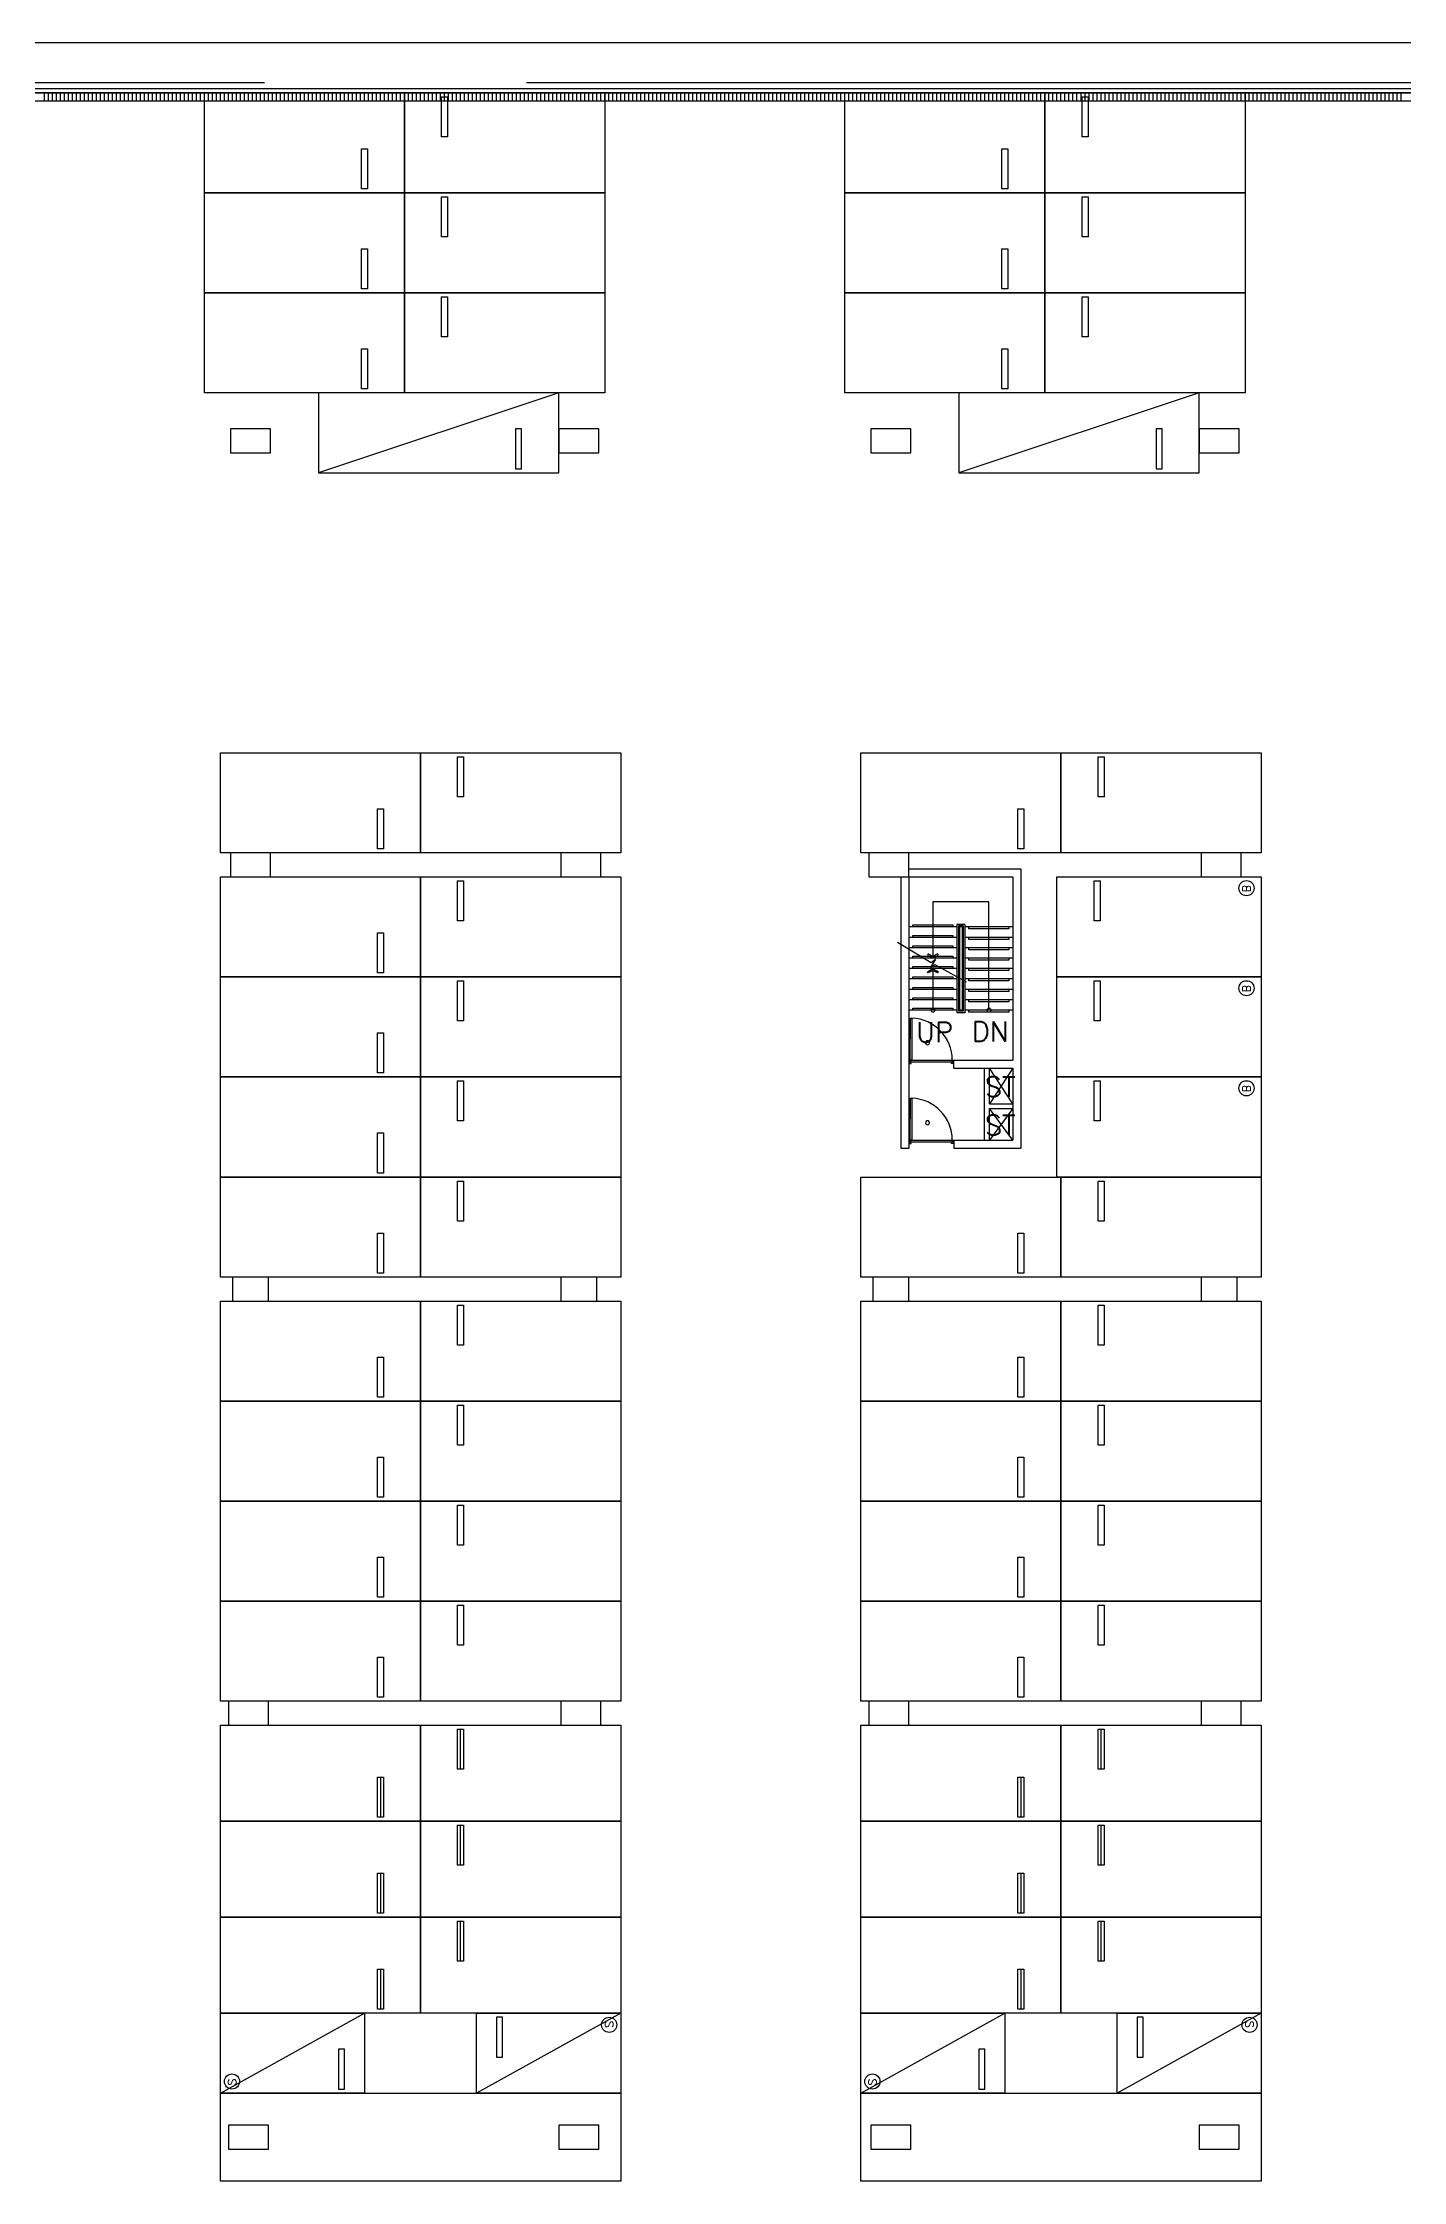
# Model space of a CAD drawing. Header units: millimetres. Extents: x -7614 to 421357, y 87385 to 341757.
# Drawn here: x 238881 to 272870, y 201427 to 254877 of the extents above; entities that cross this region are included whole.
import ezdxf
from ezdxf.enums import TextEntityAlignment as Align

# ---------------------------------------------------------------- set-up
doc = ezdxf.new("R2010")
doc.units = ezdxf.units.MM
doc.header["$LTSCALE"] = 600
doc.header["$MEASUREMENT"] = 0
doc.layers.add('e-plan', color=9, linetype='CONTINUOUS')
doc.styles.add('kiahn', font='romans.shx', dxfattribs={"bigfont": 'cadhs.shx'})

msp = doc.modelspace()

# ---------------------------------------------------------------- linework, layer by layer
at = {"layer": 'e-plan'}
for p, q in [((328920, 254877), (180670, 254877)), ((173924, 253427), (336299, 253427)), ((336569, 253627), (179370, 253627)), ((179370, 253627), (336569, 253627)), ((244420, 253877), (179670, 253877)), ((329770, 253727), (179820, 253727)), ((238920, 253427), (238920, 253627)), ((239020, 253427), (239020, 253627)), ((239120, 253427), (239120, 253627)), ((239220, 253427), (239220, 253627)), ((239320, 253427), (239320, 253627)), ((239420, 253427), (239420, 253627)), ((239520, 253427), (239520, 253627)), ((239620, 253427), (239620, 253627)), ((239720, 253427), (239720, 253627)), ((239820, 253427), (239820, 253627)), ((239920, 253427), (239920, 253627)), ((240020, 253427), (240020, 253627)), ((240120, 253427), (240120, 253627)), ((240220, 253427), (240220, 253627)), ((240320, 253427), (240320, 253627)), ((240420, 253427), (240420, 253627)), ((240520, 253427), (240520, 253627)), ((240620, 253427), (240620, 253627)), ((240720, 253427), (240720, 253627)), ((240820, 253427), (240820, 253627)), ((240920, 253427), (240920, 253627)), ((241020, 253427), (241020, 253627)), ((241120, 253427), (241120, 253627)), ((241220, 253427), (241220, 253627)), ((241320, 253427), (241320, 253627)), ((241420, 253427), (241420, 253627)), ((241520, 253427), (241520, 253627)), ((241620, 253427), (241620, 253627)), ((241720, 253427), (241720, 253627)), ((241820, 253427), (241820, 253627)), ((241920, 253427), (241920, 253627)), ((242020, 253427), (242020, 253627)), ((242120, 253427), (242120, 253627)), ((242220, 253427), (242220, 253627)), ((242320, 253427), (242320, 253627)), ((242420, 253427), (242420, 253627)), ((242520, 253427), (242520, 253627)), ((242620, 253427), (242620, 253627)), ((242720, 253427), (242720, 253627)), ((242820, 253427), (242820, 253627)), ((242920, 253427), (242920, 253627)), ((242920, 251127), (242920, 253627)), ((242920, 253627), (247920, 253627)), ((243020, 253427), (243020, 253627)), ((243120, 253427), (243120, 253627)), ((243220, 253427), (243220, 253627)), ((243320, 253427), (243320, 253627)), ((243420, 253427), (243420, 253627)), ((243520, 253427), (243520, 253627)), ((243620, 253427), (243620, 253627)), ((243720, 253427), (243720, 253627)), ((243820, 253427), (243820, 253627)), ((243920, 253427), (243920, 253627)), ((244020, 253427), (244020, 253627)), ((244120, 253427), (244120, 253627)), ((244220, 253427), (244220, 253627)), ((244320, 253427), (244320, 253627)), ((244420, 253427), (244420, 253627)), ((244520, 253427), (244520, 253627)), ((244620, 253427), (244620, 253627)), ((244720, 253427), (244720, 253627)), ((244820, 253427), (244820, 253627)), ((244920, 253427), (244920, 253627)), ((245020, 253427), (245020, 253627)), ((245120, 253427), (245120, 253627)), ((245220, 253427), (245220, 253627)), ((245320, 253427), (245320, 253627)), ((245420, 253427), (245420, 253627)), ((245520, 253427), (245520, 253627)), ((245620, 253427), (245620, 253627)), ((245720, 253427), (245720, 253627)), ((245820, 253427), (245820, 253627)), ((245920, 253427), (245920, 253627)), ((246020, 253427), (246020, 253627)), ((246120, 253427), (246120, 253627)), ((246220, 253427), (246220, 253627)), ((246320, 253427), (246320, 253627)), ((246420, 253427), (246420, 253627)), ((246520, 253427), (246520, 253627)), ((246620, 253427), (246620, 253627)), ((246720, 253427), (246720, 253627)), ((246820, 253427), (246820, 253627)), ((246920, 253427), (246920, 253627)), ((247020, 253427), (247020, 253627)), ((247120, 253427), (247120, 253627)), ((247220, 253427), (247220, 253627)), ((247320, 253427), (247320, 253627)), ((247420, 253427), (247420, 253627)), ((247520, 253427), (247520, 253627)), ((247620, 253427), (247620, 253627)), ((247720, 253427), (247720, 253627)), ((247820, 253427), (247820, 253627)), ((247920, 253427), (247920, 253627)), ((247920, 253627), (247920, 251127)), ((247920, 251127), (247920, 253627)), ((247920, 253627), (252920, 253627)), ((248020, 253427), (248020, 253627)), ((248120, 253427), (248120, 253627)), ((248220, 253427), (248220, 253627)), ((248320, 253427), (248320, 253627)), ((248420, 253427), (248420, 253627)), ((248520, 253427), (248520, 253627)), ((248620, 253427), (248620, 253627)), ((248720, 253427), (248720, 253627)), ((248820, 253427), (248820, 253627)), ((248845, 253527), (248995, 253527)), ((248845, 252527), (248845, 253527)), ((248920, 253427), (248920, 253627)), ((248995, 253527), (248995, 252527)), ((249020, 253427), (249020, 253627)), ((249120, 253427), (249120, 253627)), ((249220, 253427), (249220, 253627)), ((249320, 253427), (249320, 253627)), ((249420, 253427), (249420, 253627)), ((249520, 253427), (249520, 253627)), ((249620, 253427), (249620, 253627)), ((249720, 253427), (249720, 253627)), ((249820, 253427), (249820, 253627)), ((249920, 253427), (249920, 253627)), ((250020, 253427), (250020, 253627)), ((250120, 253427), (250120, 253627)), ((250220, 253427), (250220, 253627)), ((250320, 253427), (250320, 253627)), ((250420, 253427), (250420, 253627)), ((250520, 253427), (250520, 253627)), ((250620, 253427), (250620, 253627)), ((250720, 253427), (250720, 253627)), ((250820, 253427), (250820, 253627)), ((250920, 253427), (250920, 253627)), ((329920, 253877), (250970, 253877)), ((251020, 253427), (251020, 253627)), ((251120, 253427), (251120, 253627)), ((251220, 253427), (251220, 253627)), ((251320, 253427), (251320, 253627)), ((251420, 253427), (251420, 253627)), ((251520, 253427), (251520, 253627)), ((251620, 253427), (251620, 253627)), ((251720, 253427), (251720, 253627)), ((251820, 253427), (251820, 253627)), ((251920, 253427), (251920, 253627)), ((252020, 253427), (252020, 253627)), ((252120, 253427), (252120, 253627)), ((252220, 253427), (252220, 253627)), ((252320, 253427), (252320, 253627)), ((252420, 253427), (252420, 253627)), ((252520, 253427), (252520, 253627)), ((252620, 253427), (252620, 253627)), ((252720, 253427), (252720, 253627)), ((252820, 253427), (252820, 253627)), ((252920, 253427), (252920, 253627)), ((252920, 253627), (252920, 251127)), ((253020, 253427), (253020, 253627)), ((253120, 253427), (253120, 253627)), ((253220, 253427), (253220, 253627)), ((253320, 253427), (253320, 253627)), ((253420, 253427), (253420, 253627)), ((253520, 253427), (253520, 253627)), ((253620, 253427), (253620, 253627)), ((253720, 253427), (253720, 253627)), ((253820, 253427), (253820, 253627)), ((253920, 253427), (253920, 253627)), ((254020, 253427), (254020, 253627)), ((254120, 253427), (254120, 253627)), ((254220, 253427), (254220, 253627)), ((254320, 253427), (254320, 253627)), ((254420, 253427), (254420, 253627)), ((254520, 253427), (254520, 253627)), ((254620, 253427), (254620, 253627)), ((254720, 253427), (254720, 253627)), ((254820, 253427), (254820, 253627)), ((254920, 253427), (254920, 253627)), ((255020, 253427), (255020, 253627)), ((255120, 253427), (255120, 253627)), ((255220, 253427), (255220, 253627)), ((255320, 253427), (255320, 253627)), ((255420, 253427), (255420, 253627)), ((255520, 253427), (255520, 253627)), ((255620, 253427), (255620, 253627)), ((255720, 253427), (255720, 253627)), ((255820, 253427), (255820, 253627)), ((255920, 253427), (255920, 253627)), ((256020, 253427), (256020, 253627)), ((256120, 253427), (256120, 253627)), ((256220, 253427), (256220, 253627)), ((256320, 253427), (256320, 253627)), ((256420, 253427), (256420, 253627)), ((256520, 253427), (256520, 253627)), ((256620, 253427), (256620, 253627)), ((256720, 253427), (256720, 253627)), ((256820, 253427), (256820, 253627)), ((256920, 253427), (256920, 253627)), ((257020, 253427), (257020, 253627)), ((257120, 253427), (257120, 253627)), ((257220, 253427), (257220, 253627)), ((257320, 253427), (257320, 253627)), ((257420, 253427), (257420, 253627)), ((257520, 253427), (257520, 253627)), ((257620, 253427), (257620, 253627)), ((257720, 253427), (257720, 253627)), ((257820, 253427), (257820, 253627)), ((257920, 253427), (257920, 253627)), ((258020, 253427), (258020, 253627)), ((258120, 253427), (258120, 253627)), ((258220, 253427), (258220, 253627)), ((258320, 253427), (258320, 253627)), ((258420, 253427), (258420, 253627)), ((258520, 253427), (258520, 253627)), ((258620, 253427), (258620, 253627)), ((258720, 253427), (258720, 253627)), ((258820, 253427), (258820, 253627)), ((258920, 253427), (258920, 253627)), ((258920, 251127), (258920, 253627)), ((258920, 253627), (263920, 253627)), ((259020, 253427), (259020, 253627)), ((259120, 253427), (259120, 253627)), ((259220, 253427), (259220, 253627)), ((259320, 253427), (259320, 253627)), ((259420, 253427), (259420, 253627)), ((259520, 253427), (259520, 253627)), ((259620, 253427), (259620, 253627)), ((259720, 253427), (259720, 253627)), ((259820, 253427), (259820, 253627)), ((259920, 253427), (259920, 253627)), ((260020, 253427), (260020, 253627)), ((260120, 253427), (260120, 253627)), ((260220, 253427), (260220, 253627)), ((260320, 253427), (260320, 253627)), ((260420, 253427), (260420, 253627)), ((260520, 253427), (260520, 253627)), ((260620, 253427), (260620, 253627)), ((260720, 253427), (260720, 253627)), ((260820, 253427), (260820, 253627)), ((260920, 253427), (260920, 253627)), ((261020, 253427), (261020, 253627)), ((261120, 253427), (261120, 253627)), ((261220, 253427), (261220, 253627)), ((261320, 253427), (261320, 253627)), ((261420, 253427), (261420, 253627)), ((261520, 253427), (261520, 253627)), ((261620, 253427), (261620, 253627)), ((261720, 253427), (261720, 253627)), ((261820, 253427), (261820, 253627)), ((261920, 253427), (261920, 253627)), ((262020, 253427), (262020, 253627)), ((262120, 253427), (262120, 253627)), ((262220, 253427), (262220, 253627)), ((262320, 253427), (262320, 253627)), ((262420, 253427), (262420, 253627)), ((262520, 253427), (262520, 253627)), ((262620, 253427), (262620, 253627)), ((262720, 253427), (262720, 253627)), ((262820, 253427), (262820, 253627)), ((262920, 253427), (262920, 253627)), ((263020, 253427), (263020, 253627)), ((263120, 253427), (263120, 253627)), ((263220, 253427), (263220, 253627)), ((263320, 253427), (263320, 253627)), ((263420, 253427), (263420, 253627)), ((263520, 253427), (263520, 253627)), ((263620, 253427), (263620, 253627)), ((263720, 253427), (263720, 253627)), ((263820, 253427), (263820, 253627)), ((263920, 253427), (263920, 253627)), ((263920, 253627), (263920, 251127)), ((263920, 251127), (263920, 253627)), ((263920, 253627), (268920, 253627)), ((264020, 253427), (264020, 253627)), ((264120, 253427), (264120, 253627)), ((264220, 253427), (264220, 253627)), ((264320, 253427), (264320, 253627)), ((264420, 253427), (264420, 253627)), ((264520, 253427), (264520, 253627)), ((264620, 253427), (264620, 253627)), ((264720, 253427), (264720, 253627)), ((264820, 253427), (264820, 253627)), ((264845, 253527), (264995, 253527)), ((264845, 252527), (264845, 253527)), ((264920, 253427), (264920, 253627)), ((264995, 253527), (264995, 252527)), ((265020, 253427), (265020, 253627)), ((265120, 253427), (265120, 253627)), ((265220, 253427), (265220, 253627)), ((265320, 253427), (265320, 253627)), ((265420, 253427), (265420, 253627)), ((265520, 253427), (265520, 253627)), ((265620, 253427), (265620, 253627)), ((265720, 253427), (265720, 253627)), ((265820, 253427), (265820, 253627)), ((265920, 253427), (265920, 253627)), ((266020, 253427), (266020, 253627)), ((266120, 253427), (266120, 253627)), ((266220, 253427), (266220, 253627)), ((266320, 253427), (266320, 253627)), ((266420, 253427), (266420, 253627)), ((266520, 253427), (266520, 253627)), ((266620, 253427), (266620, 253627)), ((266720, 253427), (266720, 253627)), ((266820, 253427), (266820, 253627)), ((266920, 253427), (266920, 253627)), ((267020, 253427), (267020, 253627)), ((267120, 253427), (267120, 253627)), ((267220, 253427), (267220, 253627)), ((267320, 253427), (267320, 253627)), ((267420, 253427), (267420, 253627)), ((267520, 253427), (267520, 253627)), ((267620, 253427), (267620, 253627)), ((267720, 253427), (267720, 253627)), ((267820, 253427), (267820, 253627)), ((267920, 253427), (267920, 253627)), ((268020, 253427), (268020, 253627)), ((268120, 253427), (268120, 253627)), ((268220, 253427), (268220, 253627)), ((268320, 253427), (268320, 253627)), ((268420, 253427), (268420, 253627)), ((268520, 253427), (268520, 253627)), ((268620, 253427), (268620, 253627)), ((268720, 253427), (268720, 253627)), ((268820, 253427), (268820, 253627)), ((268920, 253427), (268920, 253627)), ((268920, 253627), (268920, 251127)), ((269020, 253427), (269020, 253627)), ((269120, 253427), (269120, 253627)), ((269220, 253427), (269220, 253627)), ((269320, 253427), (269320, 253627)), ((269420, 253427), (269420, 253627)), ((269520, 253427), (269520, 253627)), ((269620, 253427), (269620, 253627)), ((269720, 253427), (269720, 253627)), ((269820, 253427), (269820, 253627)), ((269920, 253427), (269920, 253627)), ((270020, 253427), (270020, 253627)), ((270120, 253427), (270120, 253627)), ((270220, 253427), (270220, 253627)), ((270320, 253427), (270320, 253627)), ((270420, 253427), (270420, 253627)), ((270520, 253427), (270520, 253627)), ((270620, 253427), (270620, 253627)), ((270720, 253427), (270720, 253627)), ((270820, 253427), (270820, 253627)), ((270920, 253427), (270920, 253627)), ((271020, 253427), (271020, 253627)), ((271120, 253427), (271120, 253627)), ((271220, 253427), (271220, 253627)), ((271320, 253427), (271320, 253627)), ((271420, 253427), (271420, 253627)), ((271520, 253427), (271520, 253627)), ((271620, 253427), (271620, 253627)), ((271720, 253427), (271720, 253627)), ((271820, 253427), (271820, 253627)), ((271920, 253427), (271920, 253627)), ((272020, 253427), (272020, 253627)), ((272120, 253427), (272120, 253627)), ((272220, 253427), (272220, 253627)), ((272320, 253427), (272320, 253627)), ((272420, 253427), (272420, 253627)), ((272520, 253427), (272520, 253627)), ((272620, 253427), (272620, 253627)), ((272720, 253427), (272720, 253627)), ((272820, 253427), (272820, 253627)), ((248995, 252527), (248845, 252527)), ((264995, 252527), (264845, 252527)), ((246845, 251227), (246845, 252227)), ((246845, 252227), (246995, 252227)), ((246995, 252227), (246995, 251227)), ((262845, 251227), (262845, 252227)), ((262845, 252227), (262995, 252227)), ((262995, 252227), (262995, 251227)), ((246995, 251227), (246845, 251227)), ((262995, 251227), (262845, 251227)), ((242920, 248627), (242920, 251127)), ((242920, 251127), (247920, 251127)), ((247920, 251127), (242920, 251127)), ((247920, 251127), (247920, 248627)), ((252920, 251127), (247920, 251127)), ((247920, 248627), (247920, 251127)), ((247920, 251127), (252920, 251127)), ((248845, 251027), (248995, 251027)), ((248845, 250027), (248845, 251027)), ((248995, 251027), (248995, 250027)), ((252920, 251127), (252920, 248627)), ((258920, 248627), (258920, 251127)), ((258920, 251127), (263920, 251127)), ((263920, 251127), (258920, 251127)), ((263920, 251127), (263920, 248627)), ((268920, 251127), (263920, 251127)), ((263920, 248627), (263920, 251127)), ((263920, 251127), (268920, 251127)), ((264845, 251027), (264995, 251027)), ((264845, 250027), (264845, 251027)), ((264995, 251027), (264995, 250027)), ((268920, 251127), (268920, 248627)), ((246845, 248727), (246845, 249727)), ((246845, 249727), (246995, 249727)), ((246995, 249727), (246995, 248727)), ((248995, 250027), (248845, 250027)), ((262845, 248727), (262845, 249727)), ((262845, 249727), (262995, 249727)), ((262995, 249727), (262995, 248727)), ((264995, 250027), (264845, 250027)), ((247920, 248627), (242920, 248627)), ((242920, 246127), (242920, 248627)), ((242920, 248627), (247920, 248627)), ((246995, 248727), (246845, 248727)), ((247920, 248627), (247920, 246127)), ((252920, 248627), (247920, 248627)), ((247920, 246127), (247920, 248627)), ((247920, 248627), (252920, 248627)), ((252920, 248627), (252920, 246127)), ((263920, 248627), (258920, 248627)), ((258920, 246127), (258920, 248627)), ((258920, 248627), (263920, 248627)), ((262995, 248727), (262845, 248727)), ((263920, 248627), (263920, 246127)), ((268920, 248627), (263920, 248627)), ((263920, 246127), (263920, 248627)), ((263920, 248627), (268920, 248627)), ((268920, 248627), (268920, 246127)), ((248845, 248527), (248995, 248527)), ((248845, 247527), (248845, 248527)), ((248995, 248527), (248995, 247527)), ((264845, 248527), (264995, 248527)), ((264845, 247527), (264845, 248527)), ((264995, 248527), (264995, 247527)), ((248995, 247527), (248845, 247527)), ((264995, 247527), (264845, 247527)), ((246845, 246227), (246845, 247227)), ((246845, 247227), (246995, 247227)), ((246995, 247227), (246995, 246227)), ((262845, 246227), (262845, 247227)), ((262845, 247227), (262995, 247227)), ((262995, 247227), (262995, 246227)), ((247920, 246127), (242920, 246127)), ((251770, 246127), (245770, 244127)), ((251770, 246127), (245770, 246127)), ((245770, 246127), (245770, 244127)), ((246995, 246227), (246845, 246227)), ((252920, 246127), (247920, 246127)), ((251770, 244127), (251770, 246127)), ((263920, 246127), (258920, 246127)), ((267770, 246127), (261770, 244127)), ((267770, 246127), (261770, 246127)), ((261770, 246127), (261770, 244127)), ((262995, 246227), (262845, 246227)), ((268920, 246127), (263920, 246127)), ((267770, 244127), (267770, 246127)), ((250845, 245227), (250695, 245227)), ((250695, 245227), (250695, 244227)), ((250845, 244227), (250845, 245227)), ((266845, 245227), (266695, 245227)), ((266695, 245227), (266695, 244227)), ((266845, 244227), (266845, 245227)), ((245770, 244127), (251770, 244127)), ((250695, 244227), (250845, 244227)), ((261770, 244127), (267770, 244127)), ((266695, 244227), (266845, 244227)), ((243320, 234627), (243320, 237127)), ((243320, 237127), (248320, 237127)), ((248320, 237127), (248320, 234627)), ((248320, 234627), (248320, 237127)), ((248320, 237127), (253320, 237127)), ((249245, 237027), (249395, 237027)), ((249245, 236027), (249245, 237027)), ((249395, 237027), (249395, 236027)), ((253320, 237127), (253320, 234627)), ((259320, 234627), (259320, 237127)), ((259320, 237127), (264320, 237127)), ((264320, 237127), (264320, 234627)), ((264320, 234627), (264320, 237127)), ((264320, 237127), (269320, 237127)), ((265245, 237027), (265395, 237027)), ((265245, 236027), (265245, 237027)), ((265395, 237027), (265395, 236027)), ((269320, 237127), (269320, 234627)), ((247245, 234727), (247245, 235727)), ((247245, 235727), (247395, 235727)), ((247395, 235727), (247395, 234727)), ((249395, 236027), (249245, 236027)), ((263245, 234727), (263245, 235727)), ((263245, 235727), (263395, 235727)), ((263395, 235727), (263395, 234727)), ((265395, 236027), (265245, 236027)), ((247395, 234727), (247245, 234727)), ((263395, 234727), (263245, 234727)), ((248320, 234627), (243320, 234627)), ((253320, 234627), (248320, 234627)), ((264320, 234627), (259320, 234627)), ((260520, 234227), (263320, 234227)), ((263320, 234227), (263320, 227247)), ((269320, 234627), (264320, 234627)), ((243320, 231527), (243320, 234027)), ((243320, 234027), (248320, 234027)), ((248320, 234027), (248320, 231527)), ((248320, 231527), (248320, 234027)), ((248320, 234027), (253320, 234027)), ((249245, 233927), (249395, 233927)), ((249245, 232927), (249245, 233927)), ((249395, 233927), (249395, 232927)), ((253320, 234027), (253320, 231527)), ((260320, 234027), (260320, 227247)), ((260520, 234027), (263120, 234027)), ((260520, 234027), (260520, 227247)), ((263120, 234027), (263120, 229447)), ((264220, 231527), (264220, 234027)), ((264220, 234027), (269320, 234027)), ((265145, 233927), (265295, 233927)), ((265145, 232927), (265145, 233927)), ((265295, 233927), (265295, 232927)), ((269320, 234027), (269320, 231527)), ((262520, 233402), (261120, 233402)), ((261120, 233402), (261120, 231997)), ((262520, 230697), (262520, 233402)), ((247245, 231627), (247245, 232627)), ((247245, 232627), (247395, 232627)), ((247395, 232627), (247395, 231627)), ((249395, 232927), (249245, 232927)), ((261720, 232777), (260520, 232777)), ((261720, 232517), (260520, 232517)), ((260620, 232777), (260620, 232827)), ((260620, 232827), (261620, 232827)), ((260620, 232517), (260620, 232567)), ((260620, 232567), (261620, 232567)), ((261620, 232827), (261620, 232777)), ((261620, 232567), (261620, 232517)), ((261920, 232842), (261720, 232842)), ((261720, 232842), (261720, 230632)), ((261880, 232802), (261760, 232802)), ((261760, 232802), (261760, 230672)), ((261785, 232517), (261760, 232517)), ((261855, 232777), (261785, 232777)), ((261785, 232777), (261785, 230697)), ((261855, 232777), (261855, 230697)), ((261880, 232517), (261855, 232517)), ((261880, 232802), (261880, 230672)), ((261920, 232842), (261920, 230632)), ((263120, 232777), (261920, 232777)), ((263120, 232517), (261920, 232517)), ((262020, 232727), (262020, 232777)), ((263020, 232727), (262020, 232727)), ((262020, 232467), (262020, 232517)), ((263020, 232777), (263020, 232727)), ((263020, 232517), (263020, 232467)), ((265295, 232927), (265145, 232927)), ((260235, 232394), (261077, 231887)), ((261720, 232257), (260520, 232257)), ((261720, 231997), (260520, 231997)), ((260620, 232257), (260620, 232307)), ((260620, 232307), (261620, 232307)), ((260620, 231997), (260620, 232047)), ((260620, 232047), (261620, 232047)), ((261004, 232108), (260985, 232074)), ((260985, 232074), (261120, 231997)), ((261120, 232041), (261004, 232108)), ((261237, 232108), (261120, 232041)), ((261120, 231997), (261260, 232074)), ((261260, 232074), (261237, 232108)), ((261620, 232307), (261620, 232257)), ((261620, 232047), (261620, 231997)), ((261785, 232257), (261760, 232257)), ((261785, 231997), (261760, 231997)), ((261880, 232257), (261855, 232257)), ((261880, 231997), (261855, 231997)), ((263120, 232257), (261920, 232257)), ((263120, 231997), (261920, 231997)), ((263020, 232467), (262020, 232467)), ((262020, 232207), (262020, 232257)), ((263020, 232207), (262020, 232207)), ((262020, 231947), (262020, 231997)), ((263020, 232257), (263020, 232207)), ((263020, 231997), (263020, 231947)), ((243320, 229027), (243320, 231527)), ((243320, 231527), (248320, 231527)), ((248320, 231527), (243320, 231527)), ((247395, 231627), (247245, 231627)), ((248320, 231527), (248320, 229027)), ((253320, 231527), (248320, 231527)), ((248320, 229027), (248320, 231527)), ((248320, 231527), (253320, 231527)), ((253320, 231527), (253320, 229027)), ((261720, 231737), (260520, 231737)), ((261720, 231477), (260520, 231477)), ((260620, 231737), (260620, 231787)), ((260620, 231787), (261620, 231787)), ((260620, 231477), (260620, 231527)), ((260620, 231527), (261620, 231527)), ((260985, 231659), (261120, 231737)), ((261004, 231626), (260985, 231659)), ((261120, 231692), (261004, 231626)), ((261183, 231970), (261058, 231763)), ((261058, 231763), (261164, 231837)), ((261077, 231887), (261183, 231970)), ((261120, 231737), (261260, 231659)), ((261120, 231737), (261120, 230697)), ((261237, 231626), (261120, 231692)), ((261164, 231837), (261947, 231404)), ((261260, 231659), (261237, 231626)), ((261620, 231787), (261620, 231737)), ((261620, 231527), (261620, 231477)), ((261785, 231737), (261760, 231737)), ((261785, 231477), (261760, 231477)), ((261880, 231737), (261855, 231737)), ((261880, 231477), (261855, 231477)), ((263120, 231737), (261920, 231737)), ((263120, 231477), (261920, 231477)), ((263020, 231947), (262020, 231947)), ((262020, 231687), (262020, 231737)), ((263020, 231687), (262020, 231687)), ((262020, 231427), (262020, 231477)), ((263020, 231737), (263020, 231687)), ((263020, 231477), (263020, 231427)), ((269320, 231527), (264220, 231527)), ((264220, 229027), (264220, 231527)), ((264220, 231527), (269320, 231527)), ((269320, 231527), (269320, 229027)), ((249245, 231427), (249395, 231427)), ((249245, 230427), (249245, 231427)), ((249395, 231427), (249395, 230427)), ((261720, 231217), (260520, 231217)), ((261720, 230957), (260520, 230957)), ((260620, 231217), (260620, 231267)), ((260620, 231267), (261620, 231267)), ((260620, 230957), (260620, 231007)), ((260620, 231007), (261620, 231007)), ((261620, 231267), (261620, 231217)), ((261620, 231007), (261620, 230957)), ((261785, 231217), (261760, 231217)), ((261785, 230957), (261760, 230957)), ((261880, 231217), (261855, 231217)), ((261880, 230957), (261855, 230957)), ((263120, 231217), (261920, 231217)), ((263120, 230957), (261920, 230957)), ((263020, 231427), (262020, 231427)), ((262020, 231167), (262020, 231217)), ((263020, 231167), (262020, 231167)), ((262020, 230907), (262020, 230957)), ((263020, 230907), (262020, 230907)), ((263020, 231217), (263020, 231167)), ((263020, 230957), (263020, 230907)), ((265145, 231427), (265295, 231427)), ((265145, 230427), (265145, 231427)), ((265295, 231427), (265295, 230427)), ((249395, 230427), (249245, 230427)), ((261720, 230697), (260520, 230697)), ((260555, 229447), (260556, 230496)), ((260556, 230496), (260596, 230496)), ((260596, 230496), (260595, 229447)), ((260620, 230697), (260620, 230747)), ((260620, 230747), (261620, 230747)), ((261620, 230747), (261620, 230697)), ((261920, 230632), (261720, 230632)), ((261880, 230672), (261760, 230672)), ((261855, 230697), (261785, 230697)), ((263120, 230697), (261920, 230697)), ((262020, 230647), (262020, 230697)), ((263020, 230647), (262020, 230647)), ((263020, 230697), (263020, 230647)), ((265295, 230427), (265145, 230427)), ((247245, 229127), (247245, 230127)), ((247245, 230127), (247395, 230127)), ((247395, 230127), (247395, 229127)), ((260530, 229447), (260530, 229367)), ((260555, 229447), (260530, 229447)), ((260530, 229367), (260575, 229367)), ((260555, 229447), (261605, 229447)), ((260595, 229447), (260555, 229447)), ((260555, 229407), (260555, 229447)), ((260575, 229407), (260555, 229407)), ((260575, 229407), (261585, 229407)), ((260575, 229367), (260575, 229407)), ((261585, 229367), (261585, 229407)), ((261585, 229407), (261605, 229407)), ((261630, 229367), (261585, 229367)), ((261605, 229407), (261605, 229447)), ((261605, 229447), (261630, 229447)), ((261630, 229447), (261630, 229367)), ((261640, 229447), (263120, 229447)), ((261640, 229247), (261640, 229447)), ((243320, 226527), (243320, 229027)), ((243320, 229027), (248320, 229027)), ((248320, 229027), (243320, 229027)), ((247395, 229127), (247245, 229127)), ((248320, 229027), (248320, 226527)), ((253320, 229027), (248320, 229027)), ((248320, 226527), (248320, 229027)), ((248320, 229027), (253320, 229027)), ((249245, 228927), (249395, 228927)), ((249245, 227927), (249245, 228927)), ((249395, 228927), (249395, 227927)), ((253320, 229027), (253320, 226527)), ((261640, 229247), (263120, 229247)), ((262410, 227447), (262410, 229247)), ((262530, 228357), (262530, 229247)), ((263120, 229247), (263120, 227447)), ((269320, 229027), (264220, 229027)), ((264220, 226527), (264220, 229027)), ((264220, 229027), (269320, 229027)), ((265145, 228927), (265295, 228927)), ((265145, 227927), (265145, 228927)), ((265295, 228927), (265295, 227927)), ((269320, 229027), (269320, 226527)), ((260555, 227447), (260556, 228496)), ((260556, 228496), (260596, 228496)), ((260596, 228496), (260595, 227447)), ((262530, 228357), (263120, 228357)), ((262530, 228237), (263120, 228237)), ((262530, 227447), (262530, 228237)), ((249395, 227927), (249245, 227927)), ((265295, 227927), (265145, 227927)), ((247245, 226627), (247245, 227627)), ((247245, 227627), (247395, 227627)), ((247395, 227627), (247395, 226627)), ((260320, 227247), (260520, 227247)), ((260530, 227447), (260530, 227367)), ((260555, 227447), (260530, 227447)), ((260530, 227367), (260575, 227367)), ((260555, 227447), (261605, 227447)), ((260595, 227447), (260555, 227447)), ((260555, 227407), (260555, 227447)), ((260575, 227407), (260555, 227407)), ((260575, 227407), (261585, 227407)), ((260575, 227367), (260575, 227407)), ((261585, 227367), (261585, 227407)), ((261585, 227407), (261605, 227407)), ((261630, 227367), (261585, 227367)), ((261605, 227407), (261605, 227447)), ((261605, 227447), (261630, 227447)), ((261630, 227447), (261630, 227367)), ((261640, 227447), (263120, 227447)), ((261640, 227447), (263120, 227447)), ((261640, 227447), (261640, 227247)), ((261640, 227247), (263320, 227247)), ((248320, 226527), (243320, 226527)), ((243320, 224027), (243320, 226527)), ((243320, 226527), (248320, 226527)), ((247395, 226627), (247245, 226627)), ((248320, 226527), (248320, 224027)), ((253320, 226527), (248320, 226527)), ((248320, 224027), (248320, 226527)), ((248320, 226527), (253320, 226527)), ((249245, 226427), (249395, 226427)), ((249245, 225427), (249245, 226427)), ((249395, 226427), (249395, 225427)), ((253320, 226527), (253320, 224027)), ((259320, 224027), (259320, 226527)), ((259320, 226527), (264320, 226527)), ((269320, 226527), (264220, 226527)), ((264320, 226527), (264320, 224027)), ((264320, 224027), (264320, 226527)), ((264320, 226527), (269320, 226527)), ((265245, 226427), (265395, 226427)), ((265245, 225427), (265245, 226427)), ((265395, 226427), (265395, 225427)), ((269320, 226527), (269320, 224027)), ((247245, 224127), (247245, 225127)), ((247245, 225127), (247395, 225127)), ((247395, 225127), (247395, 224127)), ((249395, 225427), (249245, 225427)), ((263245, 224127), (263245, 225127)), ((263245, 225127), (263395, 225127)), ((263395, 225127), (263395, 224127)), ((265395, 225427), (265245, 225427)), ((248320, 224027), (243320, 224027)), ((247395, 224127), (247245, 224127)), ((253320, 224027), (248320, 224027)), ((264320, 224027), (259320, 224027)), ((263395, 224127), (263245, 224127)), ((269320, 224027), (264320, 224027)), ((243320, 220927), (243320, 223427)), ((243320, 223427), (248320, 223427)), ((248320, 223427), (248320, 220927)), ((248320, 220927), (248320, 223427)), ((248320, 223427), (253320, 223427)), ((253320, 223427), (253320, 220927)), ((259320, 220927), (259320, 223427)), ((259320, 223427), (264320, 223427)), ((264320, 223427), (264320, 220927)), ((264320, 220927), (264320, 223427)), ((264320, 223427), (269320, 223427)), ((269320, 223427), (269320, 220927)), ((249245, 223327), (249395, 223327)), ((249245, 222327), (249245, 223327)), ((249395, 223327), (249395, 222327)), ((265245, 223327), (265395, 223327)), ((265245, 222327), (265245, 223327)), ((265395, 223327), (265395, 222327)), ((247245, 221027), (247245, 222027)), ((247245, 222027), (247395, 222027)), ((247395, 222027), (247395, 221027)), ((249395, 222327), (249245, 222327)), ((263245, 221027), (263245, 222027)), ((263245, 222027), (263395, 222027)), ((263395, 222027), (263395, 221027)), ((265395, 222327), (265245, 222327)), ((243320, 218427), (243320, 220927)), ((243320, 220927), (248320, 220927)), ((248320, 220927), (243320, 220927)), ((247395, 221027), (247245, 221027)), ((248320, 220927), (248320, 218427)), ((253320, 220927), (248320, 220927)), ((248320, 218427), (248320, 220927)), ((248320, 220927), (253320, 220927)), ((249245, 220827), (249395, 220827)), ((249245, 219827), (249245, 220827)), ((249395, 220827), (249395, 219827)), ((253320, 220927), (253320, 218427)), ((259320, 218427), (259320, 220927)), ((259320, 220927), (264320, 220927)), ((264320, 220927), (259320, 220927)), ((263395, 221027), (263245, 221027)), ((264320, 220927), (264320, 218427)), ((269320, 220927), (264320, 220927)), ((264320, 218427), (264320, 220927)), ((264320, 220927), (269320, 220927)), ((265245, 220827), (265395, 220827)), ((265245, 219827), (265245, 220827)), ((265395, 220827), (265395, 219827)), ((269320, 220927), (269320, 218427)), ((249395, 219827), (249245, 219827)), ((265395, 219827), (265245, 219827)), ((247245, 218527), (247245, 219527)), ((247245, 219527), (247395, 219527)), ((247395, 219527), (247395, 218527)), ((263245, 218527), (263245, 219527)), ((263245, 219527), (263395, 219527)), ((263395, 219527), (263395, 218527)), ((243320, 215927), (243320, 218427)), ((243320, 218427), (248320, 218427)), ((248320, 218427), (243320, 218427)), ((247395, 218527), (247245, 218527)), ((248320, 218427), (248320, 215927)), ((253320, 218427), (248320, 218427)), ((248320, 215927), (248320, 218427)), ((248320, 218427), (253320, 218427)), ((249245, 218327), (249395, 218327)), ((249245, 217327), (249245, 218327)), ((249395, 218327), (249395, 217327)), ((253320, 218427), (253320, 215927)), ((259320, 215927), (259320, 218427)), ((259320, 218427), (264320, 218427)), ((264320, 218427), (259320, 218427)), ((263395, 218527), (263245, 218527)), ((264320, 218427), (264320, 215927)), ((269320, 218427), (264320, 218427)), ((264320, 215927), (264320, 218427)), ((264320, 218427), (269320, 218427)), ((265245, 218327), (265395, 218327)), ((265245, 217327), (265245, 218327)), ((265395, 218327), (265395, 217327)), ((269320, 218427), (269320, 215927)), ((247245, 216027), (247245, 217027)), ((247245, 217027), (247395, 217027)), ((247395, 217027), (247395, 216027)), ((249395, 217327), (249245, 217327)), ((263245, 216027), (263245, 217027)), ((263245, 217027), (263395, 217027)), ((263395, 217027), (263395, 216027)), ((265395, 217327), (265245, 217327)), ((247395, 216027), (247245, 216027)), ((263395, 216027), (263245, 216027)), ((243320, 213427), (243320, 215927)), ((243320, 215927), (248320, 215927)), ((248320, 215927), (243320, 215927)), ((248320, 215927), (248320, 213427)), ((253320, 215927), (248320, 215927)), ((248320, 213427), (248320, 215927)), ((248320, 215927), (253320, 215927)), ((249245, 215827), (249395, 215827)), ((249245, 214827), (249245, 215827)), ((249395, 215827), (249395, 214827)), ((253320, 215927), (253320, 213427)), ((259320, 213427), (259320, 215927)), ((259320, 215927), (264320, 215927)), ((264320, 215927), (259320, 215927)), ((264320, 215927), (264320, 213427)), ((269320, 215927), (264320, 215927)), ((264320, 213427), (264320, 215927)), ((264320, 215927), (269320, 215927)), ((265245, 215827), (265395, 215827)), ((265245, 214827), (265245, 215827)), ((265395, 215827), (265395, 214827)), ((269320, 215927), (269320, 213427)), ((247245, 213527), (247245, 214527)), ((247245, 214527), (247395, 214527)), ((247395, 214527), (247395, 213527)), ((249395, 214827), (249245, 214827)), ((263245, 213527), (263245, 214527)), ((263245, 214527), (263395, 214527)), ((263395, 214527), (263395, 213527)), ((265395, 214827), (265245, 214827)), ((248320, 213427), (243320, 213427)), ((247395, 213527), (247245, 213527)), ((253320, 213427), (248320, 213427)), ((264320, 213427), (259320, 213427)), ((263395, 213527), (263245, 213527)), ((269320, 213427), (264320, 213427)), ((243320, 210427), (243320, 212827)), ((243320, 212827), (248320, 212827)), ((248320, 212827), (248320, 210427)), ((248320, 210427), (248320, 212827)), ((248320, 212827), (253320, 212827)), ((253320, 212827), (253320, 210427)), ((259320, 210427), (259320, 212827)), ((259320, 212827), (264320, 212827)), ((264320, 212827), (264320, 210427)), ((264320, 210427), (264320, 212827)), ((264320, 212827), (269320, 212827)), ((269320, 212827), (269320, 210427)), ((249245, 212727), (249395, 212727)), ((249245, 211727), (249245, 212727)), ((249320, 211727), (249320, 212727)), ((249395, 212727), (249395, 211727)), ((265245, 212727), (265395, 212727)), ((265245, 211727), (265245, 212727)), ((265320, 211727), (265320, 212727)), ((265395, 212727), (265395, 211727)), ((249395, 211727), (249245, 211727)), ((265395, 211727), (265245, 211727)), ((247245, 210527), (247245, 211527)), ((247245, 211527), (247395, 211527)), ((247320, 211527), (247320, 210527)), ((247395, 211527), (247395, 210527)), ((263245, 210527), (263245, 211527)), ((263245, 211527), (263395, 211527)), ((263320, 211527), (263320, 210527)), ((263395, 211527), (263395, 210527)), ((243320, 208027), (243320, 210427)), ((243320, 210427), (248320, 210427)), ((248320, 210427), (243320, 210427)), ((247395, 210527), (247245, 210527)), ((248320, 210427), (248320, 208027)), ((253320, 210427), (248320, 210427)), ((248320, 208027), (248320, 210427)), ((248320, 210427), (253320, 210427)), ((249245, 210327), (249395, 210327)), ((249245, 209327), (249245, 210327)), ((249320, 209327), (249320, 210327)), ((249395, 210327), (249395, 209327)), ((253320, 210427), (253320, 208027)), ((259320, 208027), (259320, 210427)), ((259320, 210427), (264320, 210427)), ((264320, 210427), (259320, 210427)), ((263395, 210527), (263245, 210527)), ((264320, 210427), (264320, 208027)), ((269320, 210427), (264320, 210427)), ((264320, 208027), (264320, 210427)), ((264320, 210427), (269320, 210427)), ((265245, 210327), (265395, 210327)), ((265245, 209327), (265245, 210327)), ((265320, 209327), (265320, 210327)), ((265395, 210327), (265395, 209327)), ((269320, 210427), (269320, 208027)), ((247245, 208127), (247245, 209127)), ((247245, 209127), (247395, 209127)), ((247320, 209127), (247320, 208127)), ((247395, 209127), (247395, 208127)), ((249395, 209327), (249245, 209327)), ((263245, 208127), (263245, 209127)), ((263245, 209127), (263395, 209127)), ((263320, 209127), (263320, 208127)), ((263395, 209127), (263395, 208127)), ((265395, 209327), (265245, 209327)), ((243320, 205627), (243320, 208027)), ((243320, 208027), (248320, 208027)), ((248320, 208027), (243320, 208027)), ((247395, 208127), (247245, 208127)), ((248320, 208027), (248320, 205627)), ((253320, 208027), (248320, 208027)), ((248320, 205627), (248320, 208027)), ((248320, 208027), (253320, 208027)), ((249245, 207927), (249395, 207927)), ((249245, 206927), (249245, 207927)), ((249320, 206927), (249320, 207927)), ((249395, 207927), (249395, 206927)), ((253320, 208027), (253320, 205627)), ((259320, 205627), (259320, 208027)), ((259320, 208027), (264320, 208027)), ((264320, 208027), (259320, 208027)), ((263395, 208127), (263245, 208127)), ((264320, 208027), (264320, 205627)), ((269320, 208027), (264320, 208027)), ((264320, 205627), (264320, 208027)), ((264320, 208027), (269320, 208027)), ((265245, 207927), (265395, 207927)), ((265245, 206927), (265245, 207927)), ((265320, 206927), (265320, 207927)), ((265395, 207927), (265395, 206927)), ((269320, 208027), (269320, 205627)), ((249395, 206927), (249245, 206927)), ((265395, 206927), (265245, 206927)), ((247245, 205727), (247245, 206727)), ((247245, 206727), (247395, 206727)), ((247320, 206727), (247320, 205727)), ((247395, 206727), (247395, 205727)), ((263245, 205727), (263245, 206727)), ((263245, 206727), (263395, 206727)), ((263320, 206727), (263320, 205727)), ((263395, 206727), (263395, 205727)), ((243320, 203627), (246920, 205627)), ((243320, 203627), (243320, 205627)), ((243320, 205627), (246920, 205627)), ((248320, 205627), (243320, 205627)), ((246920, 205627), (246920, 203627)), ((247395, 205727), (247245, 205727)), ((253320, 205627), (248320, 205627)), ((253320, 205627), (249720, 203627)), ((249720, 205627), (253320, 205627)), ((249720, 203627), (249720, 205627)), ((250370, 205527), (250220, 205527)), ((250220, 205527), (250220, 204527)), ((250370, 204527), (250370, 205527)), ((253320, 205627), (253320, 203627)), ((259320, 203627), (262920, 205627)), ((259320, 203627), (259320, 205627)), ((259320, 205627), (262920, 205627)), ((264320, 205627), (259320, 205627)), ((262920, 205627), (262920, 203627)), ((263395, 205727), (263245, 205727)), ((269320, 205627), (264320, 205627)), ((269320, 205627), (265720, 203627)), ((265720, 205627), (269320, 205627)), ((265720, 203627), (265720, 205627)), ((266370, 205527), (266220, 205527)), ((266220, 205527), (266220, 204527)), ((266370, 204527), (266370, 205527)), ((269320, 205627), (269320, 203627)), ((246420, 204727), (246270, 204727)), ((246270, 204727), (246270, 203727)), ((246420, 203727), (246420, 204727)), ((262420, 204727), (262270, 204727)), ((262270, 204727), (262270, 203727)), ((262420, 203727), (262420, 204727)), ((250220, 204527), (250370, 204527)), ((266220, 204527), (266370, 204527)), ((246270, 203727), (246420, 203727)), ((262270, 203727), (262420, 203727)), ((243320, 203627), (253320, 203627)), ((243320, 201427), (243320, 203627)), ((246920, 203627), (243320, 203627)), ((253320, 203627), (249720, 203627)), ((253320, 203627), (253320, 201427)), ((259320, 203627), (269320, 203627)), ((259320, 201427), (259320, 203627)), ((262920, 203627), (259320, 203627)), ((269320, 203627), (265720, 203627)), ((269320, 203627), (269320, 201427)), ((253320, 201427), (243320, 201427)), ((269320, 201427), (259320, 201427))]:
    msp.add_line(p, q, dxfattribs=at)
at = {"layer": 'e-plan', "ltscale": 0.5}
for p, q in [((244570, 245227), (243570, 245227)), ((243570, 245227), (243570, 244627)), ((244570, 244627), (244570, 245227)), ((252770, 245227), (251770, 245227)), ((251770, 245227), (251770, 244627)), ((252770, 244627), (252770, 245227)), ((260570, 245227), (259570, 245227)), ((259570, 245227), (259570, 244627)), ((260570, 244627), (260570, 245227)), ((268770, 245227), (267770, 245227)), ((267770, 245227), (267770, 244627)), ((268770, 244627), (268770, 245227)), ((243570, 244627), (244570, 244627)), ((251770, 244627), (252770, 244627)), ((259570, 244627), (260570, 244627)), ((267770, 244627), (268770, 244627)), ((244570, 234627), (243570, 234627)), ((243570, 234627), (243570, 234027)), ((244570, 234027), (244570, 234627)), ((252820, 234627), (251820, 234627)), ((251820, 234627), (251820, 234027)), ((252820, 234027), (252820, 234627)), ((260520, 234627), (259520, 234627)), ((259520, 234627), (259520, 234027)), ((260520, 234027), (260520, 234627)), ((268820, 234627), (267820, 234627)), ((267820, 234627), (267820, 234027)), ((268820, 234027), (268820, 234627)), ((243570, 234027), (244570, 234027)), ((251820, 234027), (252820, 234027)), ((259520, 234027), (260520, 234027)), ((267820, 234027), (268820, 234027)), ((263120, 229247), (262530, 228357)), ((263120, 228357), (262530, 229247)), ((263120, 228237), (262530, 227447)), ((263120, 227447), (262530, 228237)), ((244520, 224027), (243620, 224027)), ((243620, 224027), (243620, 223427)), ((244520, 223427), (244520, 224027)), ((252720, 224027), (251820, 224027)), ((251820, 224027), (251820, 223427)), ((252720, 223427), (252720, 224027)), ((260520, 224027), (259620, 224027)), ((259620, 224027), (259620, 223427)), ((260520, 223427), (260520, 224027)), ((268720, 224027), (267820, 224027)), ((267820, 224027), (267820, 223427)), ((268720, 223427), (268720, 224027)), ((243620, 223427), (244520, 223427)), ((251820, 223427), (252720, 223427)), ((259620, 223427), (260520, 223427)), ((267820, 223427), (268720, 223427)), ((244520, 213427), (243520, 213427)), ((243520, 213427), (243520, 212827)), ((244520, 212827), (244520, 213427)), ((252820, 213427), (251820, 213427)), ((251820, 213427), (251820, 212827)), ((252820, 212827), (252820, 213427)), ((260520, 213427), (259520, 213427)), ((259520, 213427), (259520, 212827)), ((260520, 212827), (260520, 213427)), ((268820, 213427), (267820, 213427)), ((267820, 213427), (267820, 212827)), ((268820, 212827), (268820, 213427)), ((243520, 212827), (244520, 212827)), ((251820, 212827), (252820, 212827)), ((259520, 212827), (260520, 212827)), ((267820, 212827), (268820, 212827)), ((244520, 202827), (243520, 202827)), ((243520, 202827), (243520, 202227)), ((244520, 202227), (244520, 202827)), ((252770, 202827), (251770, 202827)), ((251770, 202827), (251770, 202227)), ((252770, 202227), (252770, 202827)), ((260570, 202827), (259570, 202827)), ((259570, 202827), (259570, 202227)), ((260570, 202227), (260570, 202827)), ((268770, 202827), (267770, 202827)), ((267770, 202827), (267770, 202227)), ((268770, 202227), (268770, 202827)), ((243520, 202227), (244520, 202227)), ((251770, 202227), (252770, 202227)), ((259570, 202227), (260570, 202227)), ((267770, 202227), (268770, 202227))]:
    msp.add_line(p, q, dxfattribs=at)
at = {"layer": 'e-plan'}
for centre, radius in [((268955, 233745), 189), ((268955, 231245), 189), ((261120, 230697), 50), ((262520, 230697), 50), ((268955, 228745), 189)]:
    msp.add_circle(centre, radius, dxfattribs=at)
at = {"layer": 'e-plan', "lineweight": -3}
for centre in [(253032, 205335), (269032, 205335), (243608, 203919), (259608, 203919)]:
    msp.add_circle(centre, 189, dxfattribs=at)
at = {"layer": 'e-plan'}
for centre, radius, start, end in [((260555, 229447), 1050, 0, 87.8063), ((260984, 229884), 50, 30, 210), ((260984, 229884), 50, 210, 30), ((260555, 227447), 1050, 0, 87.8063), ((260984, 227884), 50, 30, 210), ((260984, 227884), 50, 210, 30)]:
    msp.add_arc(centre, radius, start, end, dxfattribs=at)

# ---------------------------------------------------------------- texts
at = {"layer": 'e-plan', "style": 'kiahn', "text_generation_flag": 4}
for p in [(268854, 233646), (268854, 231146), (268854, 228646)]:
    msp.add_text('B', height=200, rotation=90, dxfattribs=at).set_placement(p)
at = {"layer": 'e-plan', "style": 'kiahn'}
for s, p in [('UP', (261163, 230148)), ('UP', (261163, 230148)), ('DN', (262550, 230165)), ('ST', (262802, 228781)), ('ST', (262802, 227821))]:
    msp.add_text(s, height=500, dxfattribs=at).set_placement(p, align=Align.MIDDLE)
at = {"layer": 'e-plan', "lineweight": -3, "style": 'kiahn'}
for rotation, p in [(270, (252931, 205434)), (270, (268931, 205434)), (90, (243710, 203820)), (90, (259710, 203820))]:
    msp.add_text('S', height=200, rotation=rotation, dxfattribs=at).set_placement(p)

doc.saveas('drawing.dxf')
